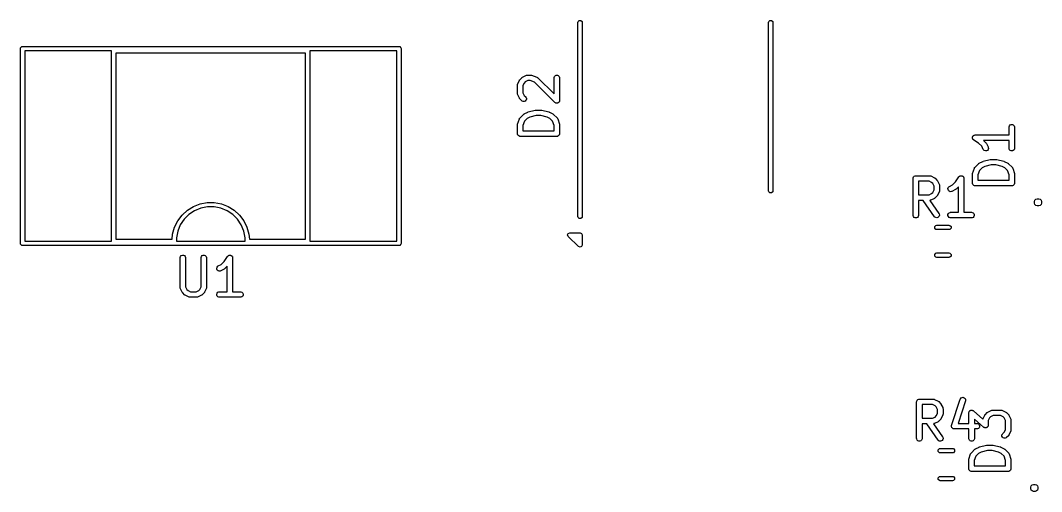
# Model space of a CAD drawing. Extents: x 3.69 to 5.9, y -3.28 to -1.97.
# Drawn here: x 4.76 to 5.858, y -3.143 to -2.637 of the extents above; entities that cross this region are included whole.
import ezdxf

# ---------------------------------------------------------------- set-up
doc = ezdxf.new("R2010")
doc.units = 0
doc.header["$MEASUREMENT"] = 0
doc.layers.add('BLACK', color=7, linetype='CONTINUOUS')

msp = doc.modelspace()

# ---------------------------------------------------------------- linework, layer by layer
at = {"layer": 'BLACK', "linetype": 'CONTINUOUS'}
for p, q in [((5.3594, -2.6388), (5.3596, -2.6379)), ((5.3594, -2.8474), (5.3594, -2.6388)), ((5.3596, -2.6379), (5.3609, -2.6366)), ((5.3609, -2.6366), (5.3627, -2.6366)), ((5.3627, -2.6366), (5.364, -2.6379)), ((5.364, -2.6379), (5.3642, -2.6388)), ((5.3642, -2.6388), (5.3642, -2.8474)), ((5.5646, -2.6388), (5.5647, -2.6379)), ((5.5646, -2.8199), (5.5646, -2.6388)), ((5.5647, -2.6379), (5.566, -2.6366)), ((5.566, -2.6366), (5.5678, -2.6366)), ((5.5678, -2.6366), (5.5691, -2.6379)), ((5.5691, -2.6379), (5.5693, -2.6388)), ((5.5693, -2.6388), (5.5693, -2.8199)), ((4.7598, -2.6669), (4.76, -2.666)), ((4.7598, -2.8764), (4.7598, -2.6669)), ((4.76, -2.666), (4.7613, -2.6647)), ((4.7613, -2.6647), (4.7622, -2.6646)), ((4.7622, -2.6646), (5.1669, -2.6646)), ((5.1669, -2.6646), (5.1678, -2.6647)), ((5.1678, -2.6647), (5.1691, -2.666)), ((5.1691, -2.666), (5.1693, -2.6669)), ((5.1693, -2.6669), (5.1693, -2.8764)), ((4.7646, -2.6693), (4.7646, -2.874)), ((4.8579, -2.6693), (4.7646, -2.6693)), ((4.8579, -2.874), (4.8579, -2.6693)), ((4.8626, -2.6717), (4.8626, -2.8717)), ((5.0665, -2.6717), (4.8626, -2.6717)), ((5.0665, -2.8717), (5.0665, -2.6717)), ((5.0713, -2.6693), (5.0713, -2.874)), ((5.1646, -2.6693), (5.0713, -2.6693)), ((5.1646, -2.874), (5.1646, -2.6693)), ((5.2948, -2.7046), (5.2967, -2.7008)), ((5.2967, -2.7008), (5.2968, -2.7006)), ((5.2968, -2.7006), (5.2969, -2.7005)), ((5.2969, -2.7004), (5.297, -2.7003)), ((5.2969, -2.7005), (5.2969, -2.7004)), ((5.297, -2.7003), (5.2972, -2.7001)), ((5.297, -2.7003), (5.297, -2.7003)), ((5.2972, -2.7001), (5.2991, -2.6982)), ((5.2991, -2.6982), (5.2993, -2.698)), ((5.2993, -2.698), (5.2994, -2.6979)), ((5.2994, -2.6979), (5.2995, -2.6979)), ((5.2995, -2.6979), (5.2995, -2.6978)), ((5.2995, -2.6978), (5.2996, -2.6978)), ((5.2996, -2.6978), (5.2999, -2.6976)), ((5.2999, -2.6976), (5.3036, -2.6958)), ((5.3056, -2.7013), (5.3029, -2.7027)), ((5.3036, -2.6958), (5.3042, -2.6955)), ((5.3042, -2.6955), (5.3043, -2.6955)), ((5.3043, -2.6955), (5.3044, -2.6955)), ((5.3044, -2.6955), (5.3049, -2.6954)), ((5.3049, -2.6954), (5.3087, -2.6954)), ((5.3082, -2.7013), (5.3056, -2.7013)), ((5.3127, -2.7029), (5.3082, -2.7013)), ((5.3087, -2.6954), (5.309, -2.6955)), ((5.309, -2.6955), (5.3091, -2.6955)), ((5.3091, -2.6955), (5.3092, -2.6955)), ((5.3092, -2.6955), (5.3093, -2.6955)), ((5.3093, -2.6955), (5.3093, -2.6955)), ((5.3093, -2.6955), (5.3096, -2.6956)), ((5.3096, -2.6956), (5.3152, -2.6975)), ((5.3152, -2.6975), (5.3158, -2.6977)), ((5.3158, -2.6977), (5.3158, -2.6978)), ((5.3158, -2.6978), (5.3159, -2.6978)), ((5.3159, -2.6978), (5.3164, -2.6982)), ((5.3164, -2.6982), (5.3339, -2.7156)), ((5.3339, -2.6978), (5.3343, -2.6968)), ((5.3339, -2.6984), (5.3339, -2.6978)), ((5.3339, -2.7156), (5.3339, -2.6984)), ((5.3343, -2.6968), (5.3352, -2.6959)), ((5.3352, -2.6959), (5.3362, -2.6955)), ((5.3362, -2.6955), (5.3374, -2.6955)), ((5.3374, -2.6955), (5.3384, -2.6959)), ((5.3384, -2.6959), (5.3393, -2.6968)), ((5.3393, -2.6968), (5.3397, -2.6978)), ((5.3397, -2.6978), (5.3398, -2.6984)), ((5.3398, -2.6984), (5.3398, -2.7228)), ((5.2945, -2.7053), (5.2946, -2.7052)), ((5.2945, -2.7059), (5.2945, -2.7053)), ((5.2945, -2.7153), (5.2945, -2.7059)), ((5.2946, -2.7051), (5.2948, -2.7046)), ((5.2946, -2.7052), (5.2946, -2.7051)), ((5.3017, -2.7039), (5.3004, -2.7066)), ((5.3004, -2.7066), (5.3004, -2.7146)), ((5.3029, -2.7027), (5.3017, -2.7039)), ((5.3347, -2.7249), (5.3127, -2.7029)), ((5.2945, -2.7158), (5.2945, -2.7153)), ((5.2946, -2.7159), (5.2945, -2.7158)), ((5.2946, -2.716), (5.2946, -2.7159)), ((5.2948, -2.7166), (5.2946, -2.716)), ((5.2967, -2.7203), (5.2948, -2.7166)), ((5.2968, -2.7206), (5.2967, -2.7203)), ((5.2969, -2.7207), (5.2968, -2.7206)), ((5.297, -2.7208), (5.2969, -2.7207)), ((5.2969, -2.7207), (5.2969, -2.7207)), ((5.297, -2.7209), (5.297, -2.7208)), ((5.2972, -2.7211), (5.297, -2.7209)), ((5.2991, -2.723), (5.2972, -2.7211)), ((5.2995, -2.7233), (5.2991, -2.723)), ((5.3006, -2.7238), (5.2995, -2.7233)), ((5.3004, -2.7146), (5.3017, -2.7173)), ((5.3018, -2.7238), (5.3006, -2.7238)), ((5.3017, -2.7173), (5.3033, -2.7188)), ((5.3028, -2.7233), (5.3018, -2.7238)), ((5.3036, -2.7225), (5.3028, -2.7233)), ((5.3033, -2.7188), (5.3036, -2.7193)), ((5.3036, -2.7193), (5.3041, -2.7203)), ((5.3041, -2.7215), (5.3036, -2.7225)), ((5.3041, -2.7203), (5.3041, -2.7215)), ((5.3396, -2.7237), (5.3393, -2.7244)), ((5.3397, -2.7233), (5.3396, -2.7237)), ((5.3398, -2.7228), (5.3397, -2.7233)), ((5.3061, -2.7349), (5.3136, -2.733)), ((5.3136, -2.733), (5.3137, -2.733)), ((5.3137, -2.733), (5.3137, -2.733)), ((5.3137, -2.733), (5.3139, -2.733)), ((5.3139, -2.733), (5.3142, -2.7329)), ((5.3142, -2.7329), (5.3142, -2.7329)), ((5.3142, -2.7329), (5.3143, -2.7329)), ((5.3143, -2.7329), (5.3199, -2.7329)), ((5.3199, -2.7329), (5.32, -2.7329)), ((5.32, -2.7329), (5.3201, -2.7329)), ((5.3201, -2.7329), (5.3203, -2.733)), ((5.3203, -2.733), (5.3205, -2.733)), ((5.3205, -2.733), (5.3205, -2.733)), ((5.3205, -2.733), (5.3206, -2.733)), ((5.3206, -2.733), (5.3281, -2.7349)), ((5.3352, -2.7252), (5.3347, -2.7249)), ((5.3359, -2.7255), (5.3352, -2.7252)), ((5.3362, -2.7257), (5.3359, -2.7255)), ((5.3374, -2.7257), (5.3362, -2.7257)), ((5.3362, -2.7257), (5.3362, -2.7257)), ((5.3384, -2.7252), (5.3374, -2.7257)), ((5.3393, -2.7244), (5.3384, -2.7252)), ((5.2946, -2.7481), (5.2965, -2.7425)), ((5.2965, -2.7425), (5.2967, -2.7419)), ((5.2967, -2.7419), (5.2968, -2.7418)), ((5.2968, -2.7418), (5.2969, -2.7418)), ((5.2969, -2.7418), (5.2972, -2.7413)), ((5.2972, -2.7413), (5.301, -2.7376)), ((5.3019, -2.745), (5.3004, -2.7495)), ((5.301, -2.7376), (5.3012, -2.7374)), ((5.3012, -2.7374), (5.3012, -2.7373)), ((5.3012, -2.7373), (5.3013, -2.7373)), ((5.3013, -2.7373), (5.3014, -2.7372)), ((5.3014, -2.7372), (5.3015, -2.7372)), ((5.3015, -2.7372), (5.3017, -2.737)), ((5.3017, -2.737), (5.3055, -2.7351)), ((5.3048, -2.7421), (5.3019, -2.745)), ((5.3078, -2.7406), (5.3048, -2.7421)), ((5.3055, -2.7351), (5.3058, -2.735)), ((5.3055, -2.7351), (5.3055, -2.7351)), ((5.3055, -2.7351), (5.3055, -2.7351)), ((5.3058, -2.735), (5.306, -2.7349)), ((5.306, -2.7349), (5.306, -2.7349)), ((5.306, -2.7349), (5.3061, -2.7349)), ((5.3147, -2.7388), (5.3078, -2.7406)), ((5.3196, -2.7388), (5.3147, -2.7388)), ((5.3264, -2.7406), (5.3196, -2.7388)), ((5.3294, -2.7421), (5.3264, -2.7406)), ((5.3281, -2.7349), (5.3282, -2.7349)), ((5.3282, -2.7349), (5.3282, -2.7349)), ((5.3282, -2.7349), (5.3284, -2.735)), ((5.3284, -2.735), (5.3287, -2.7351)), ((5.3287, -2.7351), (5.3287, -2.7351)), ((5.3287, -2.7351), (5.3288, -2.7351)), ((5.3288, -2.7351), (5.3325, -2.737)), ((5.3323, -2.745), (5.3294, -2.7421)), ((5.3339, -2.7495), (5.3323, -2.745)), ((5.3325, -2.737), (5.3327, -2.7372)), ((5.3327, -2.7372), (5.3328, -2.7372)), ((5.3328, -2.7372), (5.3329, -2.7373)), ((5.3329, -2.7373), (5.333, -2.7373)), ((5.333, -2.7373), (5.333, -2.7374)), ((5.333, -2.7374), (5.3333, -2.7376)), ((5.3333, -2.7376), (5.337, -2.7413)), ((5.337, -2.7413), (5.3374, -2.7418)), ((5.3374, -2.7418), (5.3374, -2.7418)), ((5.3374, -2.7418), (5.3375, -2.7419)), ((5.3375, -2.7419), (5.3377, -2.7425)), ((5.3377, -2.7425), (5.3396, -2.7481)), ((5.2945, -2.7485), (5.2945, -2.7484)), ((5.2945, -2.7484), (5.2946, -2.7484)), ((5.2945, -2.7486), (5.2945, -2.7485)), ((5.2945, -2.7487), (5.2945, -2.7486)), ((5.2945, -2.749), (5.2945, -2.7487)), ((5.2945, -2.7584), (5.2945, -2.749)), ((5.2946, -2.7484), (5.2946, -2.7481)), ((5.3004, -2.7495), (5.3004, -2.7554)), ((5.3004, -2.7554), (5.3339, -2.7554)), ((5.3339, -2.7554), (5.3339, -2.7495)), ((5.3396, -2.7481), (5.3397, -2.7484)), ((5.3397, -2.7484), (5.3397, -2.7484)), ((5.3397, -2.7484), (5.3397, -2.7485)), ((5.3397, -2.7485), (5.3397, -2.7486)), ((5.3397, -2.7486), (5.3397, -2.7487)), ((5.3397, -2.7487), (5.3398, -2.749)), ((5.3398, -2.749), (5.3398, -2.7584)), ((5.8232, -2.7514), (5.8233, -2.7509)), ((5.8232, -2.7597), (5.8232, -2.7514)), ((5.8233, -2.7509), (5.8237, -2.7498)), ((5.8237, -2.7498), (5.8245, -2.749)), ((5.8245, -2.749), (5.8256, -2.7486)), ((5.8256, -2.7486), (5.8268, -2.7486)), ((5.8268, -2.7486), (5.8278, -2.749)), ((5.8278, -2.749), (5.8286, -2.7498)), ((5.8286, -2.7498), (5.8291, -2.7509)), ((5.8291, -2.7509), (5.8291, -2.7514)), ((5.8291, -2.7514), (5.8291, -2.7739)), ((5.2945, -2.759), (5.2945, -2.7584)), ((5.295, -2.76), (5.2945, -2.759)), ((5.2958, -2.7608), (5.295, -2.76)), ((5.2969, -2.7613), (5.2958, -2.7608)), ((5.2974, -2.7613), (5.2969, -2.7613)), ((5.3368, -2.7613), (5.2974, -2.7613)), ((5.3374, -2.7613), (5.3368, -2.7613)), ((5.3384, -2.7608), (5.3374, -2.7613)), ((5.3393, -2.76), (5.3384, -2.7608)), ((5.3397, -2.759), (5.3393, -2.76)), ((5.3398, -2.7584), (5.3397, -2.759)), ((5.7839, -2.7621), (5.784, -2.7619)), ((5.7839, -2.7624), (5.7839, -2.7621)), ((5.7839, -2.7627), (5.7839, -2.7624)), ((5.7839, -2.763), (5.7839, -2.7627)), ((5.7839, -2.7633), (5.7839, -2.763)), ((5.784, -2.7635), (5.7839, -2.7633)), ((5.784, -2.7619), (5.7841, -2.7616)), ((5.7841, -2.7638), (5.784, -2.7635)), ((5.7841, -2.7616), (5.7842, -2.7613)), ((5.7842, -2.7641), (5.7841, -2.7638)), ((5.7842, -2.7613), (5.7843, -2.7611)), ((5.7843, -2.7643), (5.7842, -2.7641)), ((5.7843, -2.7611), (5.7846, -2.7609)), ((5.7846, -2.7645), (5.7843, -2.7643)), ((5.7846, -2.7609), (5.7847, -2.7606)), ((5.7847, -2.7648), (5.7846, -2.7645)), ((5.7847, -2.7606), (5.785, -2.7604)), ((5.7852, -2.7651), (5.7847, -2.7648)), ((5.785, -2.7604), (5.7852, -2.7602)), ((5.7852, -2.7602), (5.7854, -2.7601)), ((5.7852, -2.7652), (5.7852, -2.7651)), ((5.7905, -2.7687), (5.7852, -2.7652)), ((5.7852, -2.7652), (5.7852, -2.7652)), ((5.7852, -2.7652), (5.7852, -2.7652)), ((5.7854, -2.7601), (5.7857, -2.76)), ((5.7857, -2.76), (5.786, -2.7599)), ((5.786, -2.7599), (5.7862, -2.7598)), ((5.7862, -2.7598), (5.7868, -2.7597)), ((5.7868, -2.7597), (5.7868, -2.7597)), ((5.7868, -2.7597), (5.7868, -2.7597)), ((5.7868, -2.7597), (5.7868, -2.7597)), ((5.7868, -2.7597), (5.8232, -2.7597)), ((5.8232, -2.7656), (5.7958, -2.7656)), ((5.7958, -2.7656), (5.7983, -2.7681)), ((5.8232, -2.7739), (5.8232, -2.7656)), ((5.7938, -2.7719), (5.7905, -2.7687)), ((5.7954, -2.7753), (5.7938, -2.7719)), ((5.7957, -2.7758), (5.7954, -2.7753)), ((5.7966, -2.7765), (5.7957, -2.7758)), ((5.7977, -2.7769), (5.7966, -2.7765)), ((5.7988, -2.7768), (5.7977, -2.7769)), ((5.7983, -2.7681), (5.7985, -2.7683)), ((5.7985, -2.7683), (5.7985, -2.7684)), ((5.7985, -2.7684), (5.7986, -2.7685)), ((5.7986, -2.7685), (5.7986, -2.7686)), ((5.7986, -2.7686), (5.7987, -2.7686)), ((5.7987, -2.7686), (5.7988, -2.7689)), ((5.7988, -2.7689), (5.8007, -2.7726)), ((5.7999, -2.7763), (5.7988, -2.7768)), ((5.8006, -2.7754), (5.7999, -2.7763)), ((5.801, -2.7743), (5.8006, -2.7754)), ((5.8007, -2.7726), (5.8009, -2.7732)), ((5.8009, -2.7732), (5.801, -2.7743)), ((5.8233, -2.7745), (5.8232, -2.7739)), ((5.8237, -2.7756), (5.8233, -2.7745)), ((5.8245, -2.7764), (5.8237, -2.7756)), ((5.8256, -2.7768), (5.8245, -2.7764)), ((5.8268, -2.7768), (5.8256, -2.7768)), ((5.8278, -2.7764), (5.8268, -2.7768)), ((5.8286, -2.7756), (5.8278, -2.7764)), ((5.8291, -2.7745), (5.8286, -2.7756)), ((5.8291, -2.7739), (5.8291, -2.7745)), ((5.7911, -2.7901), (5.7949, -2.7882)), ((5.7949, -2.7882), (5.7949, -2.7881)), ((5.7949, -2.7881), (5.7952, -2.7881)), ((5.7949, -2.7882), (5.7949, -2.7882)), ((5.7952, -2.7881), (5.7954, -2.788)), ((5.7954, -2.788), (5.7954, -2.788)), ((5.7954, -2.788), (5.7955, -2.788)), ((5.7955, -2.788), (5.803, -2.7861)), ((5.803, -2.7861), (5.8031, -2.7861)), ((5.8031, -2.7861), (5.8031, -2.786)), ((5.8031, -2.786), (5.8033, -2.786)), ((5.8033, -2.786), (5.8035, -2.786)), ((5.8035, -2.786), (5.8036, -2.786)), ((5.8036, -2.786), (5.8037, -2.786)), ((5.8037, -2.786), (5.8093, -2.786)), ((5.8093, -2.786), (5.8094, -2.786)), ((5.8094, -2.786), (5.8094, -2.786)), ((5.8094, -2.786), (5.8097, -2.786)), ((5.8097, -2.786), (5.8099, -2.786)), ((5.8099, -2.786), (5.8099, -2.7861)), ((5.8099, -2.7861), (5.81, -2.7861)), ((5.81, -2.7861), (5.8175, -2.788)), ((5.8175, -2.788), (5.8176, -2.788)), ((5.8176, -2.788), (5.8176, -2.788)), ((5.8176, -2.788), (5.8178, -2.7881)), ((5.8178, -2.7881), (5.8181, -2.7881)), ((5.8181, -2.7881), (5.8181, -2.7882)), ((5.8181, -2.7882), (5.8181, -2.7882)), ((5.8181, -2.7882), (5.8219, -2.7901)), ((5.784, -2.8011), (5.7859, -2.7955)), ((5.7859, -2.7955), (5.7861, -2.795)), ((5.7861, -2.795), (5.7862, -2.7949)), ((5.7862, -2.7948), (5.7866, -2.7944)), ((5.7862, -2.7949), (5.7862, -2.7948)), ((5.7866, -2.7944), (5.7903, -2.7906)), ((5.7913, -2.798), (5.7898, -2.8025)), ((5.7903, -2.7906), (5.7906, -2.7904)), ((5.7906, -2.7904), (5.7907, -2.7903)), ((5.7906, -2.7904), (5.7906, -2.7904)), ((5.7907, -2.7903), (5.7908, -2.7902)), ((5.7908, -2.7902), (5.7909, -2.7902)), ((5.7909, -2.7902), (5.7911, -2.7901)), ((5.7942, -2.7951), (5.7913, -2.798)), ((5.7972, -2.7936), (5.7942, -2.7951)), ((5.804, -2.7919), (5.7972, -2.7936)), ((5.8089, -2.7919), (5.804, -2.7919)), ((5.8158, -2.7936), (5.8089, -2.7919)), ((5.8188, -2.7951), (5.8158, -2.7936)), ((5.8217, -2.798), (5.8188, -2.7951)), ((5.8232, -2.8025), (5.8217, -2.798)), ((5.8219, -2.7901), (5.8221, -2.7902)), ((5.8221, -2.7902), (5.8222, -2.7902)), ((5.8222, -2.7902), (5.8223, -2.7903)), ((5.8223, -2.7903), (5.8224, -2.7904)), ((5.8224, -2.7904), (5.8224, -2.7904)), ((5.8224, -2.7904), (5.8226, -2.7906)), ((5.8226, -2.7906), (5.8264, -2.7944)), ((5.8264, -2.7944), (5.8268, -2.7948)), ((5.8268, -2.7948), (5.8268, -2.7949)), ((5.8268, -2.7949), (5.8269, -2.795)), ((5.8269, -2.795), (5.8271, -2.7955)), ((5.8271, -2.7955), (5.829, -2.8011)), ((5.72, -2.8059), (5.7205, -2.8048)), ((5.72, -2.8065), (5.72, -2.8059)), ((5.72, -2.8459), (5.72, -2.8065)), ((5.7205, -2.8048), (5.7213, -2.804)), ((5.7213, -2.804), (5.7223, -2.8036)), ((5.7223, -2.8036), (5.7229, -2.8035)), ((5.7229, -2.8035), (5.7379, -2.8035)), ((5.7372, -2.8094), (5.7259, -2.8094)), ((5.7259, -2.8094), (5.7259, -2.8242)), ((5.7399, -2.8108), (5.7372, -2.8094)), ((5.7379, -2.8035), (5.7385, -2.8036)), ((5.7385, -2.8036), (5.7386, -2.8036)), ((5.7386, -2.8036), (5.7387, -2.8036)), ((5.7387, -2.8036), (5.7392, -2.8038)), ((5.7392, -2.8038), (5.743, -2.8057)), ((5.7411, -2.812), (5.7399, -2.8108)), ((5.743, -2.8057), (5.7432, -2.8059)), ((5.7432, -2.8059), (5.7433, -2.8059)), ((5.7433, -2.8059), (5.7434, -2.806)), ((5.7434, -2.806), (5.7435, -2.806)), ((5.7435, -2.806), (5.7435, -2.8061)), ((5.7435, -2.8061), (5.7437, -2.8063)), ((5.7437, -2.8063), (5.7456, -2.8082)), ((5.7456, -2.8082), (5.7458, -2.8084)), ((5.7458, -2.8084), (5.7459, -2.8084)), ((5.7459, -2.8084), (5.7459, -2.8085)), ((5.7459, -2.8085), (5.746, -2.8086)), ((5.746, -2.8086), (5.746, -2.8087)), ((5.746, -2.8087), (5.7462, -2.8089)), ((5.7462, -2.8089), (5.748, -2.8127)), ((5.7624, -2.8134), (5.7656, -2.8102)), ((5.7656, -2.8102), (5.7692, -2.8049)), ((5.7692, -2.8048), (5.7696, -2.8044)), ((5.7692, -2.8049), (5.7692, -2.8048)), ((5.7692, -2.8048), (5.7692, -2.8048)), ((5.7692, -2.8048), (5.7692, -2.8048)), ((5.7696, -2.8044), (5.7698, -2.8042)), ((5.7698, -2.8042), (5.77, -2.804)), ((5.77, -2.804), (5.7703, -2.8039)), ((5.7703, -2.8039), (5.7705, -2.8038)), ((5.7705, -2.8038), (5.7708, -2.8037)), ((5.7708, -2.8037), (5.7711, -2.8036)), ((5.7711, -2.8036), (5.7714, -2.8036)), ((5.7714, -2.8036), (5.7717, -2.8035)), ((5.7717, -2.8035), (5.7719, -2.8036)), ((5.7719, -2.8036), (5.7722, -2.8036)), ((5.7722, -2.8036), (5.7725, -2.8037)), ((5.7725, -2.8037), (5.7728, -2.8038)), ((5.7728, -2.8038), (5.773, -2.8039)), ((5.773, -2.8039), (5.7733, -2.804)), ((5.7733, -2.804), (5.7735, -2.8042)), ((5.7735, -2.8042), (5.7737, -2.8044)), ((5.7737, -2.8044), (5.7739, -2.8046)), ((5.7739, -2.8046), (5.7741, -2.8048)), ((5.7741, -2.8048), (5.7742, -2.8051)), ((5.7742, -2.8051), (5.7744, -2.8054)), ((5.7744, -2.8054), (5.7744, -2.8056)), ((5.7744, -2.8056), (5.7745, -2.8059)), ((5.7745, -2.8059), (5.7746, -2.8065)), ((5.7746, -2.8065), (5.7746, -2.8065)), ((5.7746, -2.8065), (5.7746, -2.8065)), ((5.7746, -2.8065), (5.7746, -2.8065)), ((5.7746, -2.8065), (5.7746, -2.8429)), ((5.7839, -2.8014), (5.784, -2.8011)), ((5.7839, -2.8015), (5.7839, -2.8014)), ((5.7839, -2.8016), (5.7839, -2.8015)), ((5.7839, -2.8017), (5.7839, -2.8016)), ((5.7839, -2.8018), (5.7839, -2.8017)), ((5.7839, -2.8021), (5.7839, -2.8018)), ((5.7839, -2.8114), (5.7839, -2.8021)), ((5.7839, -2.812), (5.7839, -2.8114)), ((5.7898, -2.8025), (5.7898, -2.8085)), ((5.7898, -2.8085), (5.8232, -2.8085)), ((5.8232, -2.8085), (5.8232, -2.8025)), ((5.829, -2.8011), (5.829, -2.8014)), ((5.829, -2.8014), (5.8291, -2.8015)), ((5.8291, -2.8015), (5.8291, -2.8016)), ((5.8291, -2.8016), (5.8291, -2.8017)), ((5.8291, -2.8017), (5.8291, -2.8018)), ((5.8291, -2.8018), (5.8291, -2.8021)), ((5.8291, -2.8021), (5.8291, -2.8114)), ((5.8291, -2.8114), (5.8291, -2.812)), ((5.5647, -2.8208), (5.5646, -2.8199)), ((5.566, -2.8221), (5.5647, -2.8208)), ((5.5678, -2.8221), (5.566, -2.8221)), ((5.5691, -2.8208), (5.5678, -2.8221)), ((5.5693, -2.8199), (5.5691, -2.8208)), ((5.7399, -2.8228), (5.7411, -2.8216)), ((5.7425, -2.8147), (5.7411, -2.812)), ((5.7411, -2.8216), (5.7425, -2.8189)), ((5.7425, -2.8189), (5.7425, -2.8147)), ((5.748, -2.8209), (5.7462, -2.8247)), ((5.748, -2.8127), (5.7483, -2.8132)), ((5.7483, -2.8204), (5.748, -2.8209)), ((5.7483, -2.8132), (5.7483, -2.8133)), ((5.7483, -2.8133), (5.7483, -2.8134)), ((5.7483, -2.8134), (5.7484, -2.814)), ((5.7484, -2.8196), (5.7483, -2.8202)), ((5.7483, -2.8202), (5.7483, -2.8203)), ((5.7483, -2.8203), (5.7483, -2.8204)), ((5.7484, -2.814), (5.7484, -2.8196)), ((5.7575, -2.8174), (5.7578, -2.8163)), ((5.7576, -2.8185), (5.7575, -2.8174)), ((5.7581, -2.8195), (5.7576, -2.8185)), ((5.7578, -2.8163), (5.7586, -2.8154)), ((5.7589, -2.8203), (5.7581, -2.8195)), ((5.7586, -2.8154), (5.7591, -2.8151)), ((5.76, -2.8207), (5.7589, -2.8203)), ((5.7591, -2.8151), (5.7624, -2.8134)), ((5.7612, -2.8206), (5.76, -2.8207)), ((5.7617, -2.8204), (5.7612, -2.8206)), ((5.7655, -2.8185), (5.7617, -2.8204)), ((5.7657, -2.8183), (5.7655, -2.8185)), ((5.7658, -2.8183), (5.7657, -2.8183)), ((5.7659, -2.8183), (5.7658, -2.8183)), ((5.766, -2.8182), (5.7659, -2.8183)), ((5.7662, -2.818), (5.766, -2.8181)), ((5.766, -2.8181), (5.766, -2.8182)), ((5.7687, -2.8155), (5.7662, -2.818)), ((5.7687, -2.8429), (5.7687, -2.8155)), ((5.7843, -2.8131), (5.7839, -2.812)), ((5.7852, -2.8139), (5.7843, -2.8131)), ((5.7862, -2.8143), (5.7852, -2.8139)), ((5.7868, -2.8144), (5.7862, -2.8143)), ((5.8262, -2.8144), (5.7868, -2.8144)), ((5.8268, -2.8143), (5.8262, -2.8144)), ((5.8278, -2.8139), (5.8268, -2.8143)), ((5.8286, -2.8131), (5.8278, -2.8139)), ((5.8291, -2.812), (5.8286, -2.8131)), ((4.9531, -2.8339), (4.9607, -2.8325)), ((4.9607, -2.8325), (4.9684, -2.8325)), ((4.9684, -2.8325), (4.976, -2.8339)), ((5.7259, -2.8242), (5.7372, -2.8242)), ((5.7307, -2.8301), (5.7259, -2.8301)), ((5.7259, -2.8301), (5.7259, -2.8459)), ((5.743, -2.8476), (5.7307, -2.8301)), ((5.7372, -2.8242), (5.7399, -2.8228)), ((5.7385, -2.83), (5.738, -2.8301)), ((5.738, -2.8301), (5.7478, -2.8442)), ((5.7386, -2.83), (5.7385, -2.83)), ((5.7387, -2.83), (5.7386, -2.83)), ((5.7392, -2.8298), (5.7387, -2.83)), ((5.743, -2.8279), (5.7392, -2.8298)), ((5.7432, -2.8277), (5.743, -2.8279)), ((5.7433, -2.8277), (5.7432, -2.8277)), ((5.7434, -2.8276), (5.7433, -2.8277)), ((5.7435, -2.8276), (5.7434, -2.8276)), ((5.7437, -2.8273), (5.7435, -2.8275)), ((5.7435, -2.8275), (5.7435, -2.8276)), ((5.7456, -2.8254), (5.7437, -2.8273)), ((5.7458, -2.8252), (5.7456, -2.8254)), ((5.7459, -2.8252), (5.7458, -2.8252)), ((5.746, -2.825), (5.7459, -2.8251)), ((5.7459, -2.8251), (5.7459, -2.8252)), ((5.7462, -2.8247), (5.746, -2.8249)), ((5.746, -2.8249), (5.746, -2.825)), ((5.8505, -2.8314), (5.8511, -2.83)), ((5.8505, -2.833), (5.8505, -2.8314)), ((5.8511, -2.8344), (5.8505, -2.833)), ((5.8511, -2.83), (5.8521, -2.8289)), ((5.8521, -2.8289), (5.8536, -2.8283)), ((5.8536, -2.8283), (5.8551, -2.8283)), ((5.8551, -2.8283), (5.8565, -2.8289)), ((5.8565, -2.8289), (5.8576, -2.83)), ((5.8576, -2.83), (5.8582, -2.8314)), ((5.8582, -2.833), (5.8576, -2.8344)), ((5.8582, -2.8314), (5.8582, -2.833)), ((4.9337, -2.8459), (4.9394, -2.8407)), ((4.9394, -2.8407), (4.946, -2.8367)), ((4.947, -2.8412), (4.941, -2.8453)), ((4.946, -2.8367), (4.9531, -2.8339)), ((4.9538, -2.8384), (4.947, -2.8412)), ((4.9609, -2.837), (4.9538, -2.8384)), ((4.9682, -2.837), (4.9609, -2.837)), ((4.9754, -2.8384), (4.9682, -2.837)), ((4.9821, -2.8412), (4.9754, -2.8384)), ((4.976, -2.8339), (4.9832, -2.8367)), ((4.9882, -2.8453), (4.9821, -2.8412)), ((4.9832, -2.8367), (4.9897, -2.8407)), ((4.9897, -2.8407), (4.9954, -2.8459)), ((5.7478, -2.8442), (5.7481, -2.8447)), ((5.7481, -2.8447), (5.7484, -2.8458)), ((5.7575, -2.8453), (5.7579, -2.8442)), ((5.7579, -2.8442), (5.7588, -2.8434)), ((5.7588, -2.8434), (5.7598, -2.843)), ((5.7598, -2.843), (5.7604, -2.8429)), ((5.7604, -2.8429), (5.7687, -2.8429)), ((5.7746, -2.8429), (5.7829, -2.8429)), ((5.7829, -2.8429), (5.7835, -2.843)), ((5.7835, -2.843), (5.7845, -2.8434)), ((5.7845, -2.8434), (5.7854, -2.8442)), ((5.7854, -2.8442), (5.7858, -2.8453)), ((5.8521, -2.8355), (5.8511, -2.8344)), ((5.8536, -2.836), (5.8521, -2.8355)), ((5.8551, -2.836), (5.8536, -2.836)), ((5.8565, -2.8355), (5.8551, -2.836)), ((5.8576, -2.8344), (5.8565, -2.8355)), ((4.9257, -2.8589), (4.9291, -2.852)), ((4.9291, -2.852), (4.9337, -2.8459)), ((4.9358, -2.8504), (4.9318, -2.8565)), ((4.941, -2.8453), (4.9358, -2.8504)), ((4.9933, -2.8504), (4.9882, -2.8453)), ((4.9974, -2.8565), (4.9933, -2.8504)), ((4.9954, -2.8459), (5, -2.852)), ((5, -2.852), (5.0035, -2.8589)), ((5.3596, -2.8483), (5.3594, -2.8474)), ((5.3609, -2.8496), (5.3596, -2.8483)), ((5.3627, -2.8496), (5.3609, -2.8496)), ((5.364, -2.8483), (5.3627, -2.8496)), ((5.3642, -2.8474), (5.364, -2.8483)), ((5.72, -2.8464), (5.72, -2.8459)), ((5.7205, -2.8475), (5.72, -2.8464)), ((5.7213, -2.8483), (5.7205, -2.8475)), ((5.7223, -2.8488), (5.7213, -2.8483)), ((5.7235, -2.8488), (5.7223, -2.8488)), ((5.7246, -2.8483), (5.7235, -2.8488)), ((5.7254, -2.8475), (5.7246, -2.8483)), ((5.7258, -2.8464), (5.7254, -2.8475)), ((5.7259, -2.8459), (5.7258, -2.8464)), ((5.7434, -2.848), (5.743, -2.8476)), ((5.7443, -2.8486), (5.7434, -2.848)), ((5.7455, -2.8488), (5.7443, -2.8486)), ((5.7466, -2.8486), (5.7455, -2.8488)), ((5.7475, -2.8479), (5.7466, -2.8486)), ((5.7482, -2.8469), (5.7475, -2.8479)), ((5.7484, -2.8458), (5.7482, -2.8469)), ((5.7575, -2.8464), (5.7575, -2.8453)), ((5.7579, -2.8475), (5.7575, -2.8464)), ((5.7588, -2.8483), (5.7579, -2.8475)), ((5.7598, -2.8488), (5.7588, -2.8483)), ((5.7604, -2.8488), (5.7598, -2.8488)), ((5.7829, -2.8488), (5.7604, -2.8488)), ((5.7835, -2.8488), (5.7829, -2.8488)), ((5.7845, -2.8483), (5.7835, -2.8488)), ((5.7854, -2.8475), (5.7845, -2.8483)), ((5.7858, -2.8464), (5.7854, -2.8475)), ((5.7858, -2.8453), (5.7858, -2.8464)), ((4.9231, -2.8717), (4.9235, -2.8663)), ((4.9235, -2.8663), (4.9257, -2.8589)), ((4.929, -2.8632), (4.9276, -2.8704)), ((4.9318, -2.8565), (4.929, -2.8632)), ((5.0002, -2.8632), (4.9974, -2.8565)), ((5.0016, -2.8704), (5.0002, -2.8632)), ((5.0035, -2.8589), (5.0056, -2.8663)), ((5.0056, -2.8663), (5.0061, -2.8717)), ((5.3484, -2.8671), (5.3491, -2.8655)), ((5.3491, -2.8655), (5.3508, -2.8648)), ((5.3508, -2.8648), (5.3618, -2.8648)), ((5.3618, -2.8648), (5.3635, -2.8655)), ((5.3635, -2.8655), (5.3642, -2.8671)), ((5.7432, -2.8582), (5.7445, -2.8569)), ((5.7432, -2.86), (5.7432, -2.8582)), ((5.7445, -2.8612), (5.7432, -2.86)), ((5.7445, -2.8569), (5.7454, -2.8567)), ((5.7454, -2.8614), (5.7445, -2.8612)), ((5.7454, -2.8567), (5.7586, -2.8567)), ((5.7586, -2.8614), (5.7454, -2.8614)), ((5.7586, -2.8567), (5.7595, -2.8569)), ((5.7595, -2.8612), (5.7586, -2.8614)), ((5.7595, -2.8569), (5.7608, -2.8582)), ((5.7608, -2.86), (5.7595, -2.8612)), ((5.7608, -2.8582), (5.7608, -2.86)), ((4.76, -2.8773), (4.7598, -2.8764)), ((4.7613, -2.8786), (4.76, -2.8773)), ((4.7646, -2.874), (4.8579, -2.874)), ((4.8626, -2.8717), (4.9231, -2.8717)), ((4.9276, -2.8704), (4.9276, -2.874)), ((4.9276, -2.874), (5.0016, -2.874)), ((5.0016, -2.874), (5.0016, -2.8704)), ((5.0061, -2.8717), (5.0665, -2.8717)), ((5.0713, -2.874), (5.1646, -2.874)), ((5.1691, -2.8773), (5.1678, -2.8786)), ((5.1693, -2.8764), (5.1691, -2.8773)), ((5.3491, -2.8688), (5.3484, -2.8671)), ((5.3601, -2.8798), (5.3491, -2.8688)), ((5.3642, -2.8671), (5.3642, -2.8781)), ((4.7622, -2.8787), (4.7613, -2.8786)), ((5.1669, -2.8787), (4.7622, -2.8787)), ((5.1678, -2.8786), (5.1669, -2.8787)), ((5.3618, -2.8805), (5.3601, -2.8798)), ((5.3635, -2.8798), (5.3618, -2.8805)), ((5.3642, -2.8781), (5.3635, -2.8798)), ((5.7432, -2.8881), (5.7445, -2.8868)), ((5.7432, -2.8899), (5.7432, -2.8881)), ((5.7445, -2.8868), (5.7454, -2.8866)), ((5.7454, -2.8866), (5.7586, -2.8866)), ((5.7586, -2.8866), (5.7595, -2.8868)), ((5.7595, -2.8868), (5.7608, -2.8881)), ((5.7608, -2.8881), (5.7608, -2.8899)), ((4.9316, -2.8919), (4.9317, -2.8913)), ((4.9316, -2.9238), (4.9316, -2.8919)), ((4.9317, -2.8913), (4.9321, -2.8903)), ((4.9321, -2.8903), (4.9329, -2.8895)), ((4.9329, -2.8895), (4.934, -2.889)), ((4.934, -2.889), (4.9351, -2.889)), ((4.9351, -2.889), (4.9362, -2.8895)), ((4.9362, -2.8895), (4.937, -2.8903)), ((4.937, -2.8903), (4.9375, -2.8913)), ((4.9375, -2.8913), (4.9375, -2.8919)), ((4.9375, -2.8919), (4.9375, -2.9231)), ((4.9541, -2.8919), (4.9542, -2.8913)), ((4.9541, -2.9231), (4.9541, -2.8919)), ((4.9542, -2.8913), (4.9546, -2.8903)), ((4.9546, -2.8903), (4.9554, -2.8895)), ((4.9554, -2.8895), (4.9565, -2.889)), ((4.9565, -2.889), (4.9576, -2.889)), ((4.9576, -2.889), (4.9587, -2.8895)), ((4.9587, -2.8895), (4.9595, -2.8903)), ((4.9595, -2.8903), (4.96, -2.8913)), ((4.96, -2.8913), (4.96, -2.8919)), ((4.96, -2.8919), (4.96, -2.9238)), ((4.9726, -2.9005), (4.9759, -2.8989)), ((4.9759, -2.8989), (4.9791, -2.8957)), ((4.9791, -2.8957), (4.9827, -2.8903)), ((4.9827, -2.8903), (4.9831, -2.8898)), ((4.9827, -2.8903), (4.9827, -2.8903)), ((4.9827, -2.8903), (4.9827, -2.8903)), ((4.9827, -2.8903), (4.9827, -2.8903)), ((4.9831, -2.8898), (4.9833, -2.8897)), ((4.9833, -2.8897), (4.9835, -2.8895)), ((4.9835, -2.8895), (4.9838, -2.8894)), ((4.9838, -2.8894), (4.9841, -2.8892)), ((4.9841, -2.8892), (4.9843, -2.8891)), ((4.9843, -2.8891), (4.9846, -2.889)), ((4.9846, -2.889), (4.9849, -2.889)), ((4.9849, -2.889), (4.9852, -2.889)), ((4.9852, -2.889), (4.9855, -2.889)), ((4.9855, -2.889), (4.9858, -2.889)), ((4.9858, -2.889), (4.986, -2.8891)), ((4.986, -2.8891), (4.9863, -2.8892)), ((4.9863, -2.8892), (4.9866, -2.8894)), ((4.9866, -2.8894), (4.9868, -2.8895)), ((4.9868, -2.8895), (4.987, -2.8897)), ((4.987, -2.8897), (4.9873, -2.8898)), ((4.9873, -2.8898), (4.9874, -2.8901)), ((4.9874, -2.8901), (4.9876, -2.8903)), ((4.9876, -2.8903), (4.9878, -2.8905)), ((4.9878, -2.8905), (4.9879, -2.8908)), ((4.9879, -2.8908), (4.988, -2.8911)), ((4.988, -2.8911), (4.9881, -2.8913)), ((4.9881, -2.8913), (4.9881, -2.8919)), ((4.9881, -2.8919), (4.9881, -2.8919)), ((4.9881, -2.8919), (4.9881, -2.8919)), ((4.9881, -2.8919), (4.9881, -2.8919)), ((4.9881, -2.8919), (4.9881, -2.9283)), ((5.7445, -2.8912), (5.7432, -2.8899)), ((5.7454, -2.8913), (5.7445, -2.8912)), ((5.7586, -2.8913), (5.7454, -2.8913)), ((5.7595, -2.8912), (5.7586, -2.8913)), ((5.7608, -2.8899), (5.7595, -2.8912)), ((4.971, -2.9028), (4.9714, -2.9017)), ((4.9711, -2.904), (4.971, -2.9028)), ((4.9716, -2.905), (4.9711, -2.904)), ((4.9714, -2.9017), (4.9721, -2.9008)), ((4.9725, -2.9057), (4.9716, -2.905)), ((4.9721, -2.9008), (4.9726, -2.9005)), ((4.9736, -2.9061), (4.9725, -2.9057)), ((4.9747, -2.906), (4.9736, -2.9061)), ((4.9753, -2.9058), (4.9747, -2.906)), ((4.979, -2.9039), (4.9753, -2.9058)), ((4.9793, -2.9038), (4.979, -2.9039)), ((4.9794, -2.9037), (4.9793, -2.9038)), ((4.9793, -2.9038), (4.9793, -2.9038)), ((4.9795, -2.9036), (4.9794, -2.9037)), ((4.9796, -2.9036), (4.9795, -2.9036)), ((4.9798, -2.9034), (4.9796, -2.9036)), ((4.9822, -2.9009), (4.9798, -2.9034)), ((4.9822, -2.9283), (4.9822, -2.9009)), ((4.9317, -2.9244), (4.9316, -2.9238)), ((4.9317, -2.9245), (4.9317, -2.9244)), ((4.9317, -2.9246), (4.9317, -2.9245)), ((4.9319, -2.9251), (4.9317, -2.9246)), ((4.9338, -2.9289), (4.9319, -2.9251)), ((4.934, -2.9291), (4.9338, -2.9289)), ((4.934, -2.9292), (4.934, -2.9291)), ((4.9341, -2.9293), (4.934, -2.9292)), ((4.9341, -2.9294), (4.9341, -2.9293)), ((4.9342, -2.9294), (4.9341, -2.9294)), ((4.9344, -2.9296), (4.9342, -2.9294)), ((4.9362, -2.9315), (4.9344, -2.9296)), ((4.9365, -2.9317), (4.9362, -2.9315)), ((4.9365, -2.9318), (4.9365, -2.9317)), ((4.9366, -2.9318), (4.9365, -2.9318)), ((4.9367, -2.9319), (4.9366, -2.9318)), ((4.9368, -2.9319), (4.9367, -2.9319)), ((4.937, -2.9321), (4.9368, -2.9319)), ((4.9407, -2.9339), (4.937, -2.9321)), ((4.9375, -2.9231), (4.9389, -2.9258)), ((4.9389, -2.9258), (4.9401, -2.927)), ((4.9401, -2.927), (4.9428, -2.9283)), ((4.9428, -2.9283), (4.9489, -2.9283)), ((4.9489, -2.9283), (4.9516, -2.927)), ((4.9546, -2.9321), (4.9509, -2.9339)), ((4.9516, -2.927), (4.9528, -2.9258)), ((4.9528, -2.9258), (4.9541, -2.9231)), ((4.9549, -2.9319), (4.9546, -2.9321)), ((4.955, -2.9319), (4.9549, -2.9319)), ((4.9551, -2.9318), (4.955, -2.9318)), ((4.955, -2.9318), (4.955, -2.9319)), ((4.9552, -2.9317), (4.9551, -2.9318)), ((4.9554, -2.9315), (4.9552, -2.9317)), ((4.9573, -2.9296), (4.9554, -2.9315)), ((4.9575, -2.9294), (4.9573, -2.9296)), ((4.9576, -2.9293), (4.9575, -2.9294)), ((4.9575, -2.9294), (4.9575, -2.9294)), ((4.9577, -2.9291), (4.9576, -2.9292)), ((4.9576, -2.9292), (4.9576, -2.9293)), ((4.9578, -2.9289), (4.9577, -2.9291)), ((4.9597, -2.9251), (4.9578, -2.9289)), ((4.9599, -2.9246), (4.9597, -2.9251)), ((4.96, -2.9244), (4.9599, -2.9245)), ((4.9599, -2.9245), (4.9599, -2.9246)), ((4.96, -2.9238), (4.96, -2.9244)), ((4.971, -2.9307), (4.9715, -2.9297)), ((4.971, -2.9319), (4.971, -2.9307)), ((4.9715, -2.9329), (4.971, -2.9319)), ((4.9715, -2.9297), (4.9723, -2.9288)), ((4.9723, -2.9288), (4.9734, -2.9284)), ((4.9734, -2.9284), (4.9739, -2.9283)), ((4.9739, -2.9283), (4.9822, -2.9283)), ((4.9881, -2.9283), (4.9964, -2.9283)), ((4.9964, -2.9283), (4.997, -2.9284)), ((4.997, -2.9284), (4.9981, -2.9288)), ((4.9981, -2.9288), (4.9989, -2.9297)), ((4.9989, -2.9297), (4.9993, -2.9307)), ((4.9993, -2.9319), (4.9989, -2.9329)), ((4.9993, -2.9307), (4.9993, -2.9319)), ((4.9413, -2.9341), (4.9407, -2.9339)), ((4.9414, -2.9341), (4.9413, -2.9341)), ((4.9415, -2.9342), (4.9414, -2.9341)), ((4.9421, -2.9342), (4.9415, -2.9342)), ((4.9496, -2.9342), (4.9421, -2.9342)), ((4.9501, -2.9342), (4.9496, -2.9342)), ((4.9502, -2.9341), (4.9501, -2.9342)), ((4.9503, -2.9341), (4.9502, -2.9341)), ((4.9509, -2.9339), (4.9503, -2.9341)), ((4.9723, -2.9337), (4.9715, -2.9329)), ((4.9734, -2.9342), (4.9723, -2.9337)), ((4.9739, -2.9342), (4.9734, -2.9342)), ((4.9964, -2.9342), (4.9739, -2.9342)), ((4.997, -2.9342), (4.9964, -2.9342)), ((4.9981, -2.9337), (4.997, -2.9342)), ((4.9989, -2.9329), (4.9981, -2.9337)), ((5.7718, -3.0424), (5.7728, -3.0419)), ((5.7728, -3.0419), (5.774, -3.0418)), ((5.774, -3.0418), (5.7751, -3.0422)), ((5.7751, -3.0422), (5.776, -3.043)), ((5.7238, -3.0466), (5.7239, -3.0461)), ((5.7238, -3.086), (5.7238, -3.0466)), ((5.7239, -3.0461), (5.7243, -3.045)), ((5.7243, -3.045), (5.7251, -3.0442)), ((5.7251, -3.0442), (5.7262, -3.0438)), ((5.7262, -3.0438), (5.7267, -3.0437)), ((5.7267, -3.0437), (5.7417, -3.0437)), ((5.741, -3.0496), (5.7297, -3.0496)), ((5.7297, -3.0496), (5.7297, -3.0643)), ((5.7437, -3.0509), (5.741, -3.0496)), ((5.7417, -3.0437), (5.7423, -3.0438)), ((5.7423, -3.0438), (5.7424, -3.0438)), ((5.7424, -3.0438), (5.7425, -3.0438)), ((5.7425, -3.0438), (5.7431, -3.044)), ((5.7431, -3.044), (5.7468, -3.0459)), ((5.7449, -3.0521), (5.7437, -3.0509)), ((5.7463, -3.0548), (5.7449, -3.0521)), ((5.7468, -3.0459), (5.7471, -3.046)), ((5.7471, -3.046), (5.7471, -3.0461)), ((5.7471, -3.0461), (5.7472, -3.0461)), ((5.7472, -3.0461), (5.7473, -3.0462)), ((5.7473, -3.0462), (5.7474, -3.0462)), ((5.7474, -3.0462), (5.7476, -3.0464)), ((5.7476, -3.0464), (5.7495, -3.0483)), ((5.7495, -3.0483), (5.7496, -3.0485)), ((5.7496, -3.0485), (5.7497, -3.0486)), ((5.7497, -3.0486), (5.7498, -3.0487)), ((5.7498, -3.0487), (5.7498, -3.0488)), ((5.7498, -3.0488), (5.7499, -3.0488)), ((5.7499, -3.0488), (5.75, -3.0491)), ((5.75, -3.0491), (5.7519, -3.0528)), ((5.7519, -3.0528), (5.7521, -3.0534)), ((5.7521, -3.0534), (5.7521, -3.0535)), ((5.7614, -3.072), (5.7708, -3.0438)), ((5.7764, -3.0457), (5.7683, -3.0699)), ((5.7708, -3.0438), (5.7711, -3.0433)), ((5.7711, -3.0433), (5.7718, -3.0424)), ((5.776, -3.043), (5.7765, -3.044)), ((5.7765, -3.0451), (5.7764, -3.0457)), ((5.7765, -3.044), (5.7765, -3.0451)), ((5.7297, -3.0643), (5.741, -3.0643)), ((5.741, -3.0643), (5.7437, -3.063)), ((5.7437, -3.063), (5.7449, -3.0618)), ((5.7449, -3.0618), (5.7463, -3.0591)), ((5.7463, -3.0591), (5.7463, -3.0548)), ((5.7519, -3.0611), (5.75, -3.0648)), ((5.7521, -3.0605), (5.7519, -3.0611)), ((5.7521, -3.0535), (5.7521, -3.0536)), ((5.7521, -3.0536), (5.7522, -3.0541)), ((5.7522, -3.0598), (5.7521, -3.0603)), ((5.7521, -3.0603), (5.7521, -3.0604)), ((5.7521, -3.0604), (5.7521, -3.0605)), ((5.7522, -3.0541), (5.7522, -3.0598)), ((5.7799, -3.0582), (5.78, -3.0581)), ((5.7799, -3.0585), (5.7799, -3.0582)), ((5.7799, -3.0582), (5.7799, -3.0582)), ((5.7799, -3.0699), (5.7799, -3.0585)), ((5.78, -3.058), (5.7802, -3.0575)), ((5.78, -3.0581), (5.78, -3.058)), ((5.7802, -3.0575), (5.7803, -3.0571)), ((5.7803, -3.0571), (5.7804, -3.057)), ((5.7804, -3.0569), (5.7808, -3.0566)), ((5.7804, -3.057), (5.7804, -3.0569)), ((5.7808, -3.0566), (5.7811, -3.0562)), ((5.7811, -3.0562), (5.7812, -3.0562)), ((5.7812, -3.0561), (5.7817, -3.0559)), ((5.7812, -3.0562), (5.7812, -3.0561)), ((5.7817, -3.0559), (5.7821, -3.0557)), ((5.7821, -3.0557), (5.7822, -3.0557)), ((5.7822, -3.0557), (5.7823, -3.0556)), ((5.7823, -3.0556), (5.7828, -3.0556)), ((5.7828, -3.0556), (5.7832, -3.0556)), ((5.7832, -3.0556), (5.7833, -3.0556)), ((5.7833, -3.0556), (5.7834, -3.0556)), ((5.7834, -3.0556), (5.7839, -3.0558)), ((5.7839, -3.0558), (5.7843, -3.056)), ((5.7843, -3.056), (5.7845, -3.0561)), ((5.7845, -3.0561), (5.7845, -3.0561)), ((5.7845, -3.0561), (5.7846, -3.0561)), ((5.7846, -3.0561), (5.7848, -3.0563)), ((5.7848, -3.0563), (5.795, -3.0652)), ((5.7952, -3.0647), (5.7971, -3.061)), ((5.7971, -3.061), (5.7973, -3.0607)), ((5.7973, -3.0607), (5.7973, -3.0606)), ((5.7973, -3.0606), (5.7974, -3.0606)), ((5.7974, -3.0605), (5.7975, -3.0604)), ((5.7974, -3.0606), (5.7974, -3.0605)), ((5.7975, -3.0604), (5.7977, -3.0602)), ((5.7977, -3.0602), (5.7995, -3.0583)), ((5.7995, -3.0583), (5.7998, -3.0581)), ((5.7998, -3.0581), (5.7999, -3.058)), ((5.7998, -3.0581), (5.7998, -3.0581)), ((5.7999, -3.058), (5.8, -3.058)), ((5.8, -3.0579), (5.8003, -3.0578)), ((5.8, -3.058), (5.8, -3.0579)), ((5.8003, -3.0578), (5.804, -3.0559)), ((5.8022, -3.064), (5.8008, -3.0667)), ((5.8034, -3.0628), (5.8022, -3.064)), ((5.8061, -3.0615), (5.8034, -3.0628)), ((5.804, -3.0559), (5.8046, -3.0557)), ((5.8046, -3.0557), (5.8047, -3.0557)), ((5.8047, -3.0557), (5.8048, -3.0556)), ((5.8048, -3.0556), (5.8054, -3.0556)), ((5.8054, -3.0556), (5.8147, -3.0556)), ((5.814, -3.0615), (5.8061, -3.0615)), ((5.8167, -3.0628), (5.814, -3.0615)), ((5.8147, -3.0556), (5.8153, -3.0556)), ((5.8153, -3.0556), (5.8154, -3.0557)), ((5.8154, -3.0557), (5.8155, -3.0557)), ((5.8155, -3.0557), (5.8161, -3.0559)), ((5.8161, -3.0559), (5.8198, -3.0578)), ((5.8179, -3.064), (5.8167, -3.0628)), ((5.8193, -3.0667), (5.8179, -3.064)), ((5.8198, -3.0578), (5.8201, -3.0579)), ((5.8201, -3.0579), (5.8201, -3.058)), ((5.8201, -3.058), (5.8202, -3.058)), ((5.8202, -3.058), (5.8203, -3.0581)), ((5.8203, -3.0581), (5.8203, -3.0581)), ((5.8203, -3.0581), (5.8206, -3.0583)), ((5.8206, -3.0583), (5.8225, -3.0602)), ((5.8225, -3.0602), (5.8226, -3.0604)), ((5.8226, -3.0604), (5.8227, -3.0605)), ((5.8227, -3.0605), (5.8228, -3.0606)), ((5.8228, -3.0606), (5.8228, -3.0606)), ((5.8228, -3.0606), (5.8228, -3.0607)), ((5.8228, -3.0607), (5.823, -3.061)), ((5.823, -3.061), (5.8249, -3.0647)), ((5.7346, -3.0702), (5.7297, -3.0702)), ((5.7297, -3.0702), (5.7297, -3.086)), ((5.7468, -3.0877), (5.7346, -3.0702)), ((5.7423, -3.0702), (5.7418, -3.0702)), ((5.7418, -3.0702), (5.7517, -3.0843)), ((5.7424, -3.0701), (5.7423, -3.0702)), ((5.7425, -3.0701), (5.7424, -3.0701)), ((5.7431, -3.0699), (5.7425, -3.0701)), ((5.7468, -3.068), (5.7431, -3.0699)), ((5.7471, -3.0679), (5.7468, -3.068)), ((5.7472, -3.0678), (5.7471, -3.0678)), ((5.7471, -3.0678), (5.7471, -3.0679)), ((5.7473, -3.0677), (5.7472, -3.0678)), ((5.7474, -3.0677), (5.7473, -3.0677)), ((5.7476, -3.0675), (5.7474, -3.0677)), ((5.7495, -3.0656), (5.7476, -3.0675)), ((5.7496, -3.0654), (5.7495, -3.0656)), ((5.7497, -3.0653), (5.7496, -3.0654)), ((5.7498, -3.0652), (5.7497, -3.0653)), ((5.7499, -3.0651), (5.7498, -3.0652)), ((5.7498, -3.0652), (5.7498, -3.0652)), ((5.75, -3.0648), (5.7499, -3.0651)), ((5.7613, -3.0723), (5.7614, -3.0722)), ((5.7613, -3.0724), (5.7613, -3.0723)), ((5.7613, -3.0725), (5.7613, -3.0724)), ((5.7613, -3.073), (5.7613, -3.0725)), ((5.7613, -3.0735), (5.7613, -3.073)), ((5.7614, -3.0736), (5.7613, -3.0735)), ((5.7614, -3.0722), (5.7614, -3.072)), ((5.7614, -3.0737), (5.7614, -3.0736)), ((5.7616, -3.0741), (5.7614, -3.0737)), ((5.7618, -3.0745), (5.7616, -3.0741)), ((5.7619, -3.0746), (5.7618, -3.0745)), ((5.7619, -3.0747), (5.7619, -3.0746)), ((5.7623, -3.075), (5.7619, -3.0747)), ((5.7626, -3.0753), (5.7623, -3.075)), ((5.7627, -3.0754), (5.7626, -3.0753)), ((5.7683, -3.0699), (5.7799, -3.0699)), ((5.7959, -3.0739), (5.7859, -3.0652)), ((5.7859, -3.0652), (5.7859, -3.0699)), ((5.7859, -3.0699), (5.7886, -3.0699)), ((5.7886, -3.0699), (5.7892, -3.07)), ((5.7892, -3.07), (5.7903, -3.0704)), ((5.7903, -3.0753), (5.7892, -3.0758)), ((5.7903, -3.0704), (5.7911, -3.0713)), ((5.7911, -3.0745), (5.7903, -3.0753)), ((5.7911, -3.0713), (5.7915, -3.0723)), ((5.7915, -3.0735), (5.7911, -3.0745)), ((5.7915, -3.0723), (5.7915, -3.0735)), ((5.795, -3.0652), (5.7952, -3.0647)), ((5.7962, -3.0741), (5.7959, -3.0739)), ((5.7963, -3.0741), (5.7962, -3.0741)), ((5.7962, -3.0741), (5.7962, -3.0741)), ((5.7964, -3.0742), (5.7963, -3.0741)), ((5.7968, -3.0744), (5.7964, -3.0742)), ((5.7973, -3.0746), (5.7968, -3.0744)), ((5.7974, -3.0746), (5.7973, -3.0746)), ((5.7975, -3.0746), (5.7974, -3.0746)), ((5.798, -3.0746), (5.7975, -3.0746)), ((5.7984, -3.0746), (5.798, -3.0746)), ((5.7985, -3.0745), (5.7984, -3.0746)), ((5.7986, -3.0745), (5.7985, -3.0745)), ((5.7991, -3.0743), (5.7986, -3.0745)), ((5.7995, -3.0741), (5.7991, -3.0743)), ((5.7996, -3.074), (5.7995, -3.0741)), ((5.7997, -3.074), (5.7996, -3.074)), ((5.8, -3.0736), (5.7997, -3.074)), ((5.8003, -3.0733), (5.8, -3.0736)), ((5.8004, -3.0732), (5.8003, -3.0733)), ((5.8006, -3.0727), (5.8004, -3.0731)), ((5.8004, -3.0731), (5.8004, -3.0732)), ((5.8008, -3.0722), (5.8006, -3.0727)), ((5.8008, -3.0667), (5.8008, -3.0717)), ((5.8008, -3.0717), (5.8008, -3.072)), ((5.8008, -3.072), (5.8008, -3.072)), ((5.8008, -3.072), (5.8008, -3.0721)), ((5.8008, -3.0721), (5.8008, -3.0722)), ((5.8193, -3.0766), (5.8193, -3.0667)), ((5.8249, -3.0647), (5.8251, -3.0653)), ((5.8251, -3.0653), (5.8251, -3.0654)), ((5.8251, -3.0654), (5.8251, -3.0655)), ((5.8251, -3.0655), (5.8252, -3.066)), ((5.8252, -3.066), (5.8252, -3.0773)), ((5.7239, -3.0866), (5.7238, -3.086)), ((5.7297, -3.086), (5.7296, -3.0866)), ((5.7517, -3.0843), (5.7519, -3.0848)), ((5.7519, -3.0848), (5.7522, -3.086)), ((5.7522, -3.086), (5.752, -3.0871)), ((5.7628, -3.0755), (5.7627, -3.0754)), ((5.7632, -3.0756), (5.7628, -3.0755)), ((5.7637, -3.0758), (5.7632, -3.0756)), ((5.7638, -3.0758), (5.7637, -3.0758)), ((5.7639, -3.0758), (5.7638, -3.0758)), ((5.764, -3.0758), (5.7639, -3.0758)), ((5.7642, -3.0758), (5.764, -3.0758)), ((5.7799, -3.0758), (5.7642, -3.0758)), ((5.7799, -3.0829), (5.7799, -3.0758)), ((5.78, -3.0835), (5.7799, -3.0829)), ((5.78, -3.0836), (5.78, -3.0835)), ((5.78, -3.086), (5.78, -3.0836)), ((5.7801, -3.0866), (5.78, -3.086)), ((5.7886, -3.0758), (5.7859, -3.0758)), ((5.7859, -3.0758), (5.7859, -3.086)), ((5.7859, -3.086), (5.7859, -3.0866)), ((5.7892, -3.0758), (5.7886, -3.0758)), ((5.8156, -3.0823), (5.816, -3.0813)), ((5.8156, -3.0835), (5.8156, -3.0823)), ((5.816, -3.0845), (5.8156, -3.0835)), ((5.816, -3.0813), (5.8164, -3.0808)), ((5.8168, -3.0854), (5.816, -3.0845)), ((5.8164, -3.0808), (5.8179, -3.0793)), ((5.8179, -3.0858), (5.8168, -3.0854)), ((5.8179, -3.0793), (5.8193, -3.0766)), ((5.8191, -3.0858), (5.8179, -3.0858)), ((5.8201, -3.0854), (5.8191, -3.0858)), ((5.8206, -3.085), (5.8201, -3.0854)), ((5.8225, -3.0831), (5.8206, -3.085)), ((5.8226, -3.0829), (5.8225, -3.0831)), ((5.8227, -3.0828), (5.8226, -3.0829)), ((5.8228, -3.0828), (5.8227, -3.0828)), ((5.823, -3.0824), (5.8228, -3.0826)), ((5.8228, -3.0826), (5.8228, -3.0827)), ((5.8228, -3.0827), (5.8228, -3.0828)), ((5.8249, -3.0786), (5.823, -3.0824)), ((5.8251, -3.0781), (5.8249, -3.0786)), ((5.8252, -3.0773), (5.8251, -3.0779)), ((5.8251, -3.0779), (5.8251, -3.078)), ((5.8251, -3.078), (5.8251, -3.0781)), ((5.7243, -3.0877), (5.7239, -3.0866)), ((5.7251, -3.0885), (5.7243, -3.0877)), ((5.7262, -3.0889), (5.7251, -3.0885)), ((5.7273, -3.0889), (5.7262, -3.0889)), ((5.7284, -3.0885), (5.7273, -3.0889)), ((5.7292, -3.0877), (5.7284, -3.0885)), ((5.7296, -3.0866), (5.7292, -3.0877)), ((5.7472, -3.0881), (5.7468, -3.0877)), ((5.747, -3.0983), (5.7483, -3.097)), ((5.7482, -3.0888), (5.7472, -3.0881)), ((5.7493, -3.089), (5.7482, -3.0888)), ((5.7483, -3.097), (5.7492, -3.0969)), ((5.7492, -3.0969), (5.7624, -3.0969)), ((5.7504, -3.0887), (5.7493, -3.089)), ((5.7514, -3.0881), (5.7504, -3.0887)), ((5.752, -3.0871), (5.7514, -3.0881)), ((5.7624, -3.0969), (5.7633, -3.097)), ((5.7633, -3.097), (5.7646, -3.0983)), ((5.7805, -3.0877), (5.7801, -3.0866)), ((5.7814, -3.0885), (5.7805, -3.0877)), ((5.7824, -3.0889), (5.7814, -3.0885)), ((5.7836, -3.0889), (5.7824, -3.0889)), ((5.7846, -3.0885), (5.7836, -3.0889)), ((5.7854, -3.0877), (5.7846, -3.0885)), ((5.7859, -3.0866), (5.7854, -3.0877)), ((5.7868, -3.0974), (5.7869, -3.0973)), ((5.7869, -3.0973), (5.7872, -3.0971)), ((5.7869, -3.0973), (5.7869, -3.0973)), ((5.7872, -3.0971), (5.7909, -3.0953)), ((5.7909, -3.0953), (5.791, -3.0952)), ((5.791, -3.0952), (5.7912, -3.0951)), ((5.791, -3.0952), (5.791, -3.0952)), ((5.7912, -3.0951), (5.7915, -3.0951)), ((5.7915, -3.095), (5.799, -3.0932)), ((5.7915, -3.0951), (5.7915, -3.095)), ((5.7915, -3.0951), (5.7915, -3.0951)), ((5.799, -3.0932), (5.7991, -3.0932)), ((5.7991, -3.0932), (5.7992, -3.0931)), ((5.7992, -3.0931), (5.7994, -3.0931)), ((5.7994, -3.0931), (5.7996, -3.0931)), ((5.7996, -3.0931), (5.7996, -3.0931)), ((5.7996, -3.0931), (5.7997, -3.0931)), ((5.7997, -3.0931), (5.8054, -3.0931)), ((5.8054, -3.0931), (5.8055, -3.0931)), ((5.8055, -3.0931), (5.8055, -3.0931)), ((5.8055, -3.0931), (5.8057, -3.0931)), ((5.8057, -3.0931), (5.8059, -3.0931)), ((5.8059, -3.0931), (5.806, -3.0932)), ((5.806, -3.0932), (5.8061, -3.0932)), ((5.8061, -3.0932), (5.8136, -3.095)), ((5.8136, -3.095), (5.8136, -3.0951)), ((5.8136, -3.0951), (5.8136, -3.0951)), ((5.8136, -3.0951), (5.8139, -3.0951)), ((5.8139, -3.0951), (5.8141, -3.0952)), ((5.8141, -3.0952), (5.8141, -3.0952)), ((5.8141, -3.0952), (5.8142, -3.0953)), ((5.8142, -3.0953), (5.8179, -3.0971)), ((5.8179, -3.0971), (5.8182, -3.0973)), ((5.8182, -3.0973), (5.8183, -3.0973)), ((5.8183, -3.0973), (5.8183, -3.0974)), ((5.747, -3.1001), (5.747, -3.0983)), ((5.7483, -3.1014), (5.747, -3.1001)), ((5.7492, -3.1016), (5.7483, -3.1014)), ((5.7624, -3.1016), (5.7492, -3.1016)), ((5.7633, -3.1014), (5.7624, -3.1016)), ((5.7646, -3.1001), (5.7633, -3.1014)), ((5.7646, -3.0983), (5.7646, -3.1001)), ((5.78, -3.1085), (5.7801, -3.1082)), ((5.7801, -3.1082), (5.7819, -3.1026)), ((5.7819, -3.1026), (5.7822, -3.1021)), ((5.7822, -3.102), (5.7823, -3.1019)), ((5.7822, -3.1021), (5.7822, -3.102)), ((5.7823, -3.1019), (5.7827, -3.1014)), ((5.7827, -3.1014), (5.7864, -3.0977)), ((5.7873, -3.1051), (5.7858, -3.1096)), ((5.7864, -3.0977), (5.7866, -3.0975)), ((5.7866, -3.0975), (5.7867, -3.0974)), ((5.7867, -3.0974), (5.7868, -3.0974)), ((5.7902, -3.1022), (5.7873, -3.1051)), ((5.7933, -3.1007), (5.7902, -3.1022)), ((5.8001, -3.099), (5.7933, -3.1007)), ((5.805, -3.099), (5.8001, -3.099)), ((5.8118, -3.1007), (5.805, -3.099)), ((5.8149, -3.1022), (5.8118, -3.1007)), ((5.8178, -3.1051), (5.8149, -3.1022)), ((5.8193, -3.1096), (5.8178, -3.1051)), ((5.8183, -3.0974), (5.8184, -3.0974)), ((5.8184, -3.0974), (5.8185, -3.0975)), ((5.8185, -3.0975), (5.8187, -3.0977)), ((5.8187, -3.0977), (5.8225, -3.1014)), ((5.8225, -3.1014), (5.8228, -3.1019)), ((5.8228, -3.1019), (5.8229, -3.102)), ((5.8229, -3.102), (5.8229, -3.1021)), ((5.8229, -3.1021), (5.8232, -3.1026)), ((5.8232, -3.1026), (5.825, -3.1082)), ((5.825, -3.1082), (5.8251, -3.1085)), ((5.7799, -3.1088), (5.78, -3.1087)), ((5.7799, -3.1089), (5.7799, -3.1088)), ((5.7799, -3.1092), (5.7799, -3.1089)), ((5.7799, -3.1185), (5.7799, -3.1092)), ((5.78, -3.1191), (5.7799, -3.1185)), ((5.78, -3.1086), (5.78, -3.1085)), ((5.78, -3.1087), (5.78, -3.1086)), ((5.7804, -3.1202), (5.78, -3.1191)), ((5.7858, -3.1096), (5.7858, -3.1156)), ((5.7858, -3.1156), (5.8193, -3.1156)), ((5.8193, -3.1156), (5.8193, -3.1096)), ((5.8251, -3.1191), (5.8247, -3.1202)), ((5.8251, -3.1085), (5.8251, -3.1086)), ((5.8251, -3.1086), (5.8251, -3.1087)), ((5.8251, -3.1087), (5.8252, -3.1088)), ((5.8252, -3.1185), (5.8251, -3.1191)), ((5.8252, -3.1088), (5.8252, -3.1089)), ((5.8252, -3.1089), (5.8252, -3.1092)), ((5.8252, -3.1092), (5.8252, -3.1185)), ((5.747, -3.1282), (5.7483, -3.127)), ((5.747, -3.13), (5.747, -3.1282)), ((5.7483, -3.1313), (5.747, -3.13)), ((5.7483, -3.127), (5.7492, -3.1268)), ((5.7492, -3.1268), (5.7624, -3.1268)), ((5.7624, -3.1268), (5.7633, -3.127)), ((5.7633, -3.127), (5.7646, -3.1282)), ((5.7646, -3.13), (5.7633, -3.1313)), ((5.7646, -3.1282), (5.7646, -3.13)), ((5.7812, -3.121), (5.7804, -3.1202)), ((5.7823, -3.1214), (5.7812, -3.121)), ((5.7829, -3.1215), (5.7823, -3.1214)), ((5.8222, -3.1215), (5.7829, -3.1215)), ((5.8228, -3.1214), (5.8222, -3.1215)), ((5.8239, -3.121), (5.8228, -3.1214)), ((5.8247, -3.1202), (5.8239, -3.121)), ((5.7492, -3.1315), (5.7483, -3.1313)), ((5.7624, -3.1315), (5.7492, -3.1315)), ((5.7633, -3.1313), (5.7624, -3.1315)), ((5.8465, -3.1385), (5.8471, -3.1371)), ((5.8465, -3.14), (5.8465, -3.1385)), ((5.8471, -3.1415), (5.8465, -3.14)), ((5.8471, -3.1371), (5.8482, -3.136)), ((5.8482, -3.136), (5.8496, -3.1354)), ((5.8496, -3.1354), (5.8512, -3.1354)), ((5.8512, -3.1354), (5.8526, -3.136)), ((5.8526, -3.136), (5.8537, -3.1371)), ((5.8537, -3.1371), (5.8543, -3.1385)), ((5.8543, -3.14), (5.8537, -3.1415)), ((5.8543, -3.1385), (5.8543, -3.14)), ((5.8482, -3.1425), (5.8471, -3.1415)), ((5.8496, -3.1431), (5.8482, -3.1425)), ((5.8512, -3.1431), (5.8496, -3.1431)), ((5.8526, -3.1425), (5.8512, -3.1431)), ((5.8537, -3.1415), (5.8526, -3.1425))]:
    msp.add_line(p, q, dxfattribs=at)

doc.saveas('drawing.dxf')
